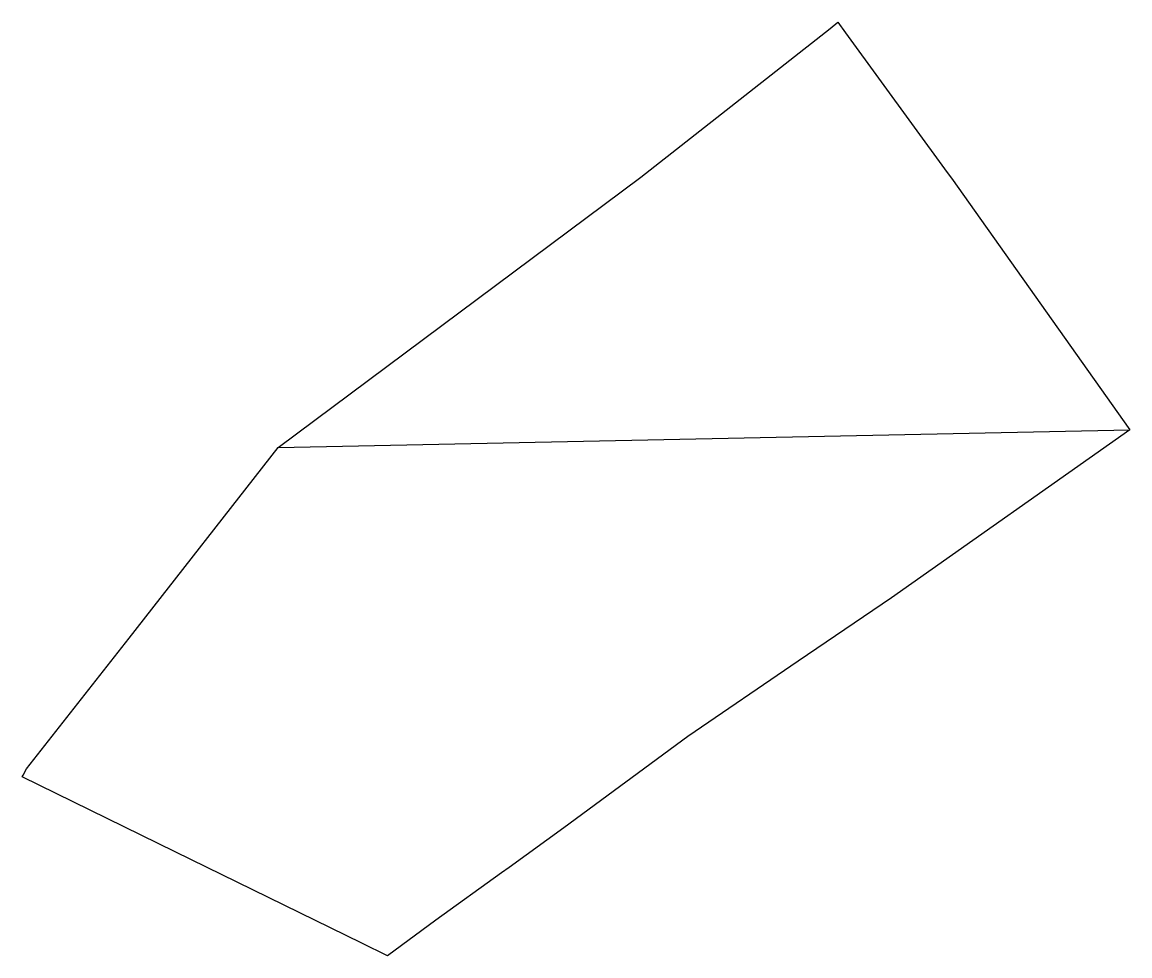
# Model space of a CAD drawing. Header units: millimetres. Extents: x 490448 to 490645, y 6712833 to 6712999.
import ezdxf

# ---------------------------------------------------------------- set-up
doc = ezdxf.new("R2010")
doc.units = ezdxf.units.MM
doc.layers.add('Parcelas', color=7, linetype='Continuous')

msp = doc.modelspace()

# ---------------------------------------------------------------- linework, layer by layer
msp.add_line((490493.81, 6712923.43), (490644.85, 6712926.59))
at = {"layer": 'Parcelas'}
msp.add_lwpolyline([(490644.85, 6712926.59), (490602.59, 6712896.78), (490586.01, 6712885.61), (490566.48, 6712872.23), (490544.45, 6712856.06), (490534.76, 6712849.04), (490533.41, 6712848.07), (490521.79, 6712839.66), (490513.19, 6712833.36), (490508.62, 6712835.62), (490475.54, 6712851.81), (490448.4, 6712865.09), (490448.61, 6712865.35), (490449.18, 6712866.52), (490467.4, 6712889.67), (490493.81, 6712923.43), (490558.11, 6712971.33), (490591.68, 6712997.73), (490593.08, 6712998.83), (490594.45, 6712996.95), (490612.48, 6712972.2), (490613.22, 6712971.2)], close=True, dxfattribs=at)

doc.saveas('drawing.dxf')
